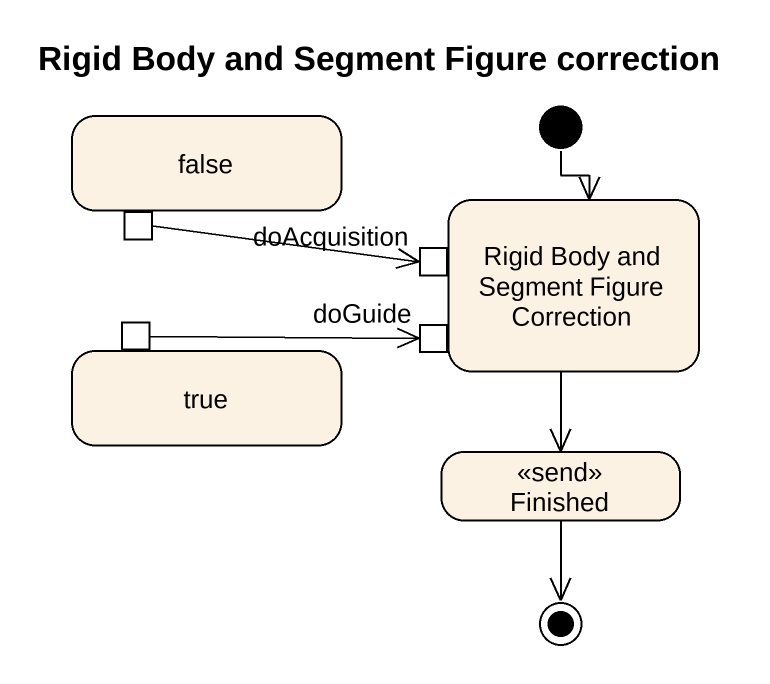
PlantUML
@startuml
title Rigid Body and Segment Figure correction
hide empty description
state false {
  state pin1 <<outputPin>>
}
state "Rigid Body and Segment Figure Correction" as Rigid_Body_and_Segment {
  state doAcquisition <<inputPin>>
  state doGuide <<inputPin>>
}
state true {
  state pin2 <<outputPin>>
}
state Finished <<send>>
[*] --> Rigid_Body_and_Segment
pin1 -right-> doAcquisition
Rigid_Body_and_Segment --> Finished
pin2 -right-> doGuide
Finished --> [*]
@enduml
